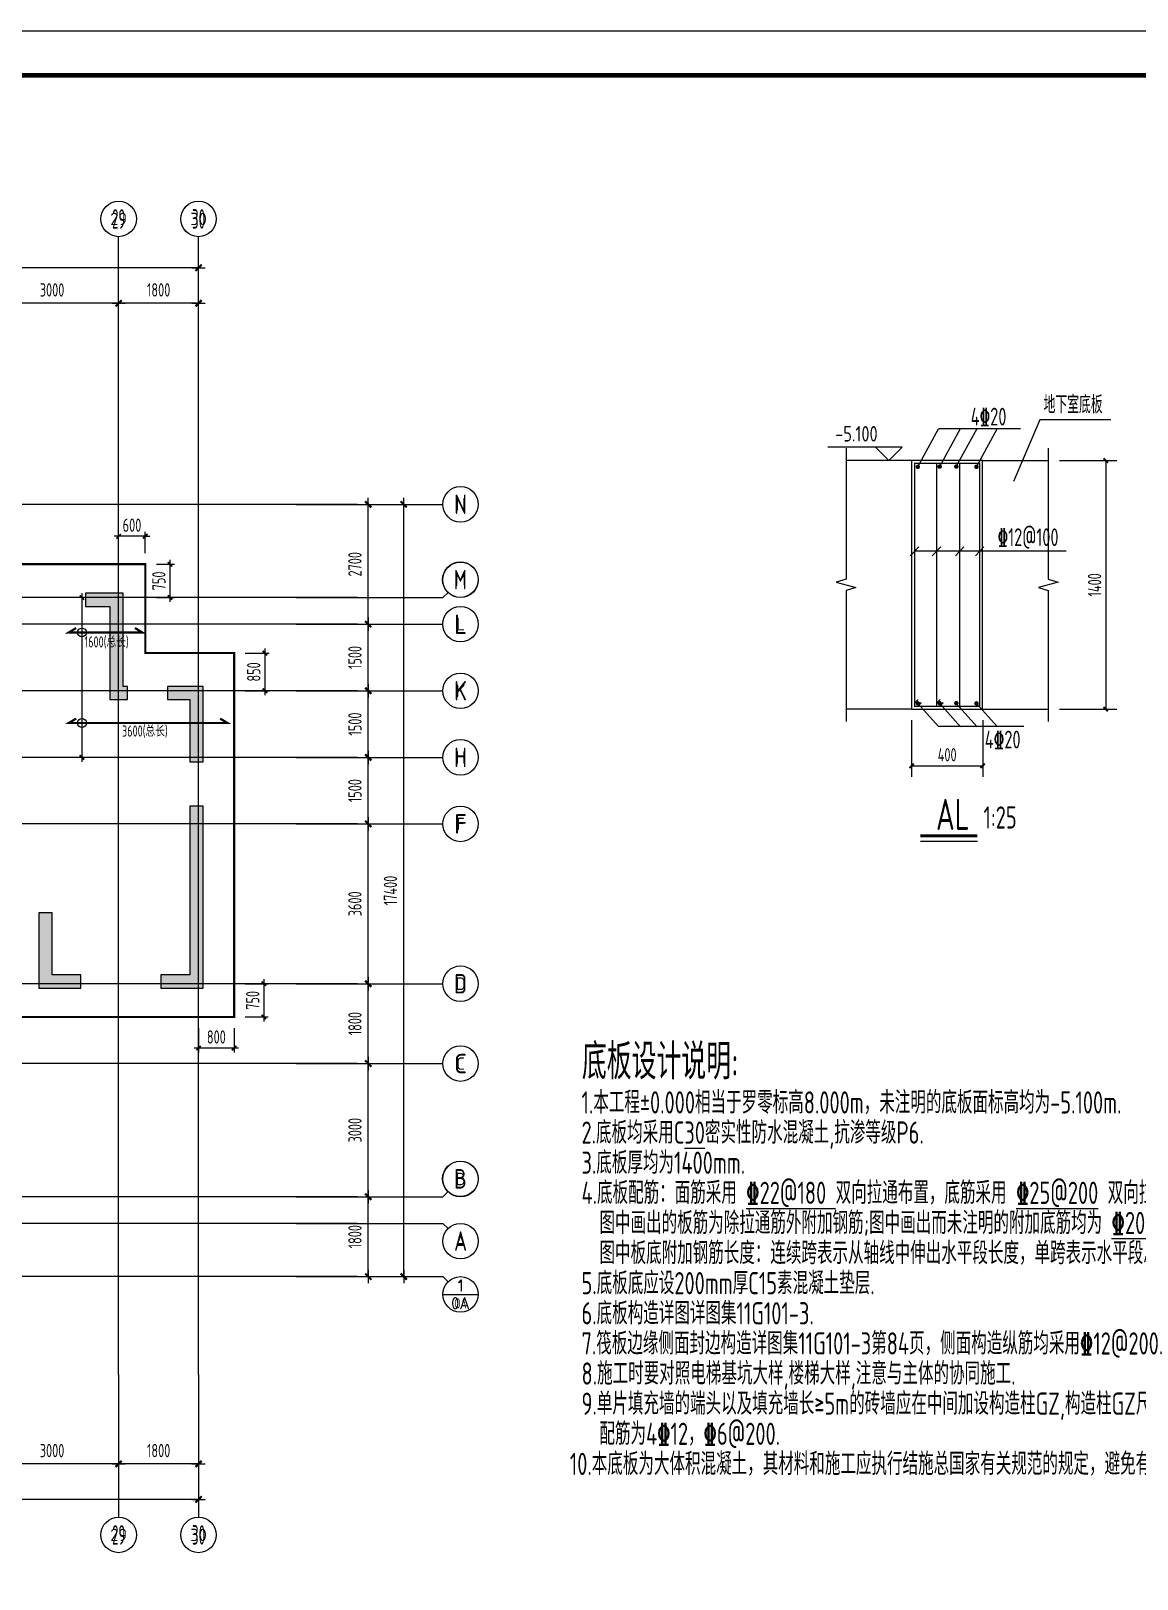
# Model space of a CAD drawing. Extents: x 627893 to 789462, y -407363 to 145317.
# Drawn here: x 703830 to 728744, y -223976 to -189097 of the extents above; entities that cross this region are included whole.
import ezdxf
from ezdxf.enums import TextEntityAlignment as Align

# ---------------------------------------------------------------- set-up
doc = ezdxf.new("R2010")
doc.units = 0
doc.header["$LTSCALE"] = 100
doc.layers.get('0').update_dxf_attribs({"linetype": 'CONTINUOUS'})
doc.layers.get('Defpoints').update_dxf_attribs({"linetype": 'CONTINUOUS'})
for name, color, linetype in [('1508', 2, 'CONTINUOUS'), ('AXIS', 3, 'CONTINUOUS'), ('AXIS_TEXT', 7, 'CONTINUOUS'), ('DIM', 3, 'CONTINUOUS'), ('dote', 253, 'CONTINUOUS'), ('dtq', 7, 'CONTINUOUS'), ('HATCH', 254, 'CONTINUOUS'), ('LINE', 3, 'CONTINUOUS'), ('TEXT', 2, 'CONTINUOUS'), ('THIN', 7, 'CONTINUOUS'), ('tk', 7, 'CONTINUOUS'), ('底板钢筋2', 30, 'CONTINUOUS'), ('支座钢筋标注', 173, 'CONTINUOUS'), ('板底钢筋', 24, 'CONTINUOUS'), ('砼墙', 3, 'CONTINUOUS')]:
    doc.layers.add(name, color=color, linetype=linetype)
doc.layers.add('REIN', color=6, linetype='CONTINUOUS', lineweight=18)
doc.styles.add('_TCH_AXIS', font='tssdeng.shx', dxfattribs={"width": 0.7, "bigfont": 'tssdchn.shx'})
doc.styles.add('CADReader_TextStyle', font='tssdeng.shx', dxfattribs={"height": 0.2, "bigfont": 'gbcbig.shx'})
doc.styles.add('COMPLEX', font='tssdeng.shx', dxfattribs={"width": 0.7, "bigfont": 'tssdchn.shx'})
doc.styles.add('dim_font', font='tssdeng.shx', dxfattribs={"width": 0.7, "bigfont": 'tssdchn.shx'})
doc.styles.add('Jgcad-DIM', font='tssdeng.shx', dxfattribs={"width": 0.7, "bigfont": 'tssdchn.shx'})
doc.styles.get("Standard").update_dxf_attribs({"font": 'tssdeng.shx', "width": 0.7, "bigfont": 'tssdchn.shx'})
doc.styles.add('TSSD_Dimension', font='Tssdeng.shx', dxfattribs={"width": 0.7, "bigfont": 'tssdchn.shx'})
doc.styles.add('TSSD_Num', font='Tssdeng.shx', dxfattribs={"width": 0.7, "bigfont": 'hztxt.shx'})
doc.styles.add('tssd_rein', font='tssdeng.shx', dxfattribs={"width": 0.7, "bigfont": 'hztxt.shx'})
doc.dimstyles.new('DIMN', dxfattribs={"dimtxt": 300, "dimasz": 1, "dimexe": 250, "dimexo": 300, "dimgap": 150, "dimtad": 1, "dimdec": 0, "dimzin": 0, "dimdsep": 46, "dimtxsty": 'dim_font', "dimblk": '_DIMX', "dimcen": 0.09, "dimclrt": 7, "dimadec": 0, "dimazin": 0, "dimtfac": 1, "dimtdec": 0, "dimtix": 1, "dimtmove": 2, "dimatfit": 3, "dimldrblk": '_DIMX', "dimfxl": 250, "dimtolj": 1, "dimtzin": 0, "dimarcsym": 0})
doc.dimstyles.new('TSSD_100_100', dxfattribs={"dimtxt": 300, "dimasz": 100, "dimexe": 100, "dimexo": 250, "dimgap": 100, "dimtad": 1, "dimdec": 0, "dimzin": 0, "dimdsep": 46, "dimtxsty": 'TSSD_Dimension', "dimblk": 'ARCHTICK', "dimcen": 0, "dimdle": 100, "dimclrt": 7, "dimadec": 0, "dimazin": 0, "dimtfac": 1, "dimtdec": 0, "dimtix": 1, "dimtmove": 2, "dimatfit": 3, "dimfxl": 1, "dimtolj": 1, "dimtzin": 0, "dimarcsym": 0})
doc.dimstyles.new('TSSD_25_100', dxfattribs={"dimtxt": 300, "dimasz": 100, "dimexe": 250, "dimexo": 250, "dimgap": 100, "dimtad": 1, "dimdec": 0, "dimlfac": 0.25, "dimzin": 0, "dimdsep": 46, "dimtxsty": 'Jgcad-DIM', "dimblk": '_DIMX', "dimblk1": 'ARCHTICK', "dimblk2": 'ARCHTICK', "dimsah": 1, "dimcen": 0.09, "dimclre": 7, "dimclrt": 1, "dimadec": 3, "dimazin": 0, "dimtfac": 1, "dimtdec": 0, "dimtix": 1, "dimtmove": 2, "dimatfit": 3, "dimldrblk": '_DIMX', "dimfxl": 1, "dimtolj": 1, "dimtzin": 0, "dimarcsym": 0})

# ---------------------------------------------------------------- blocks, each defined once
blk = doc.blocks.new('_DIMX')
blk.add_line((-150, 0), (150, 0))
at = {"const_width": 50}
blk.add_lwpolyline([(-70, -70), (70, 70)], dxfattribs=at)
blk = doc.blocks.new('*D543')
at = {"layer": 'AXIS', "color": 0, "lineweight": -2}
for p, q in [((668505, -219669), (668505, -222432)), ((707605, -219669), (707605, -222432)), ((707604, -222182), (668506, -222182))]:
    blk.add_line(p, q, dxfattribs=at)
at = {"layer": 'Defpoints', "color": 0}
for p in [(668505, -219369), (707605, -219369), (668505, -222182)]:
    blk.add_point(p, dxfattribs=at)
at = {"layer": 'AXIS', "color": 0, "lineweight": -2, "rotation": 180}
blk.add_blockref('_DIMX', (668505, -222182), dxfattribs=at)
at = {"layer": 'AXIS', "color": 0, "lineweight": -2}
blk.add_blockref('_DIMX', (707605, -222182), dxfattribs=at)
at = {"layer": 'AXIS', "color": 7, "insert": (688055, -221882), "char_height": 300, "attachment_point": 5, "style": 'dim_font'}
blk.add_mtext('\\A1;39100', dxfattribs=at)
blk = doc.blocks.new('*D544')
at = {"layer": 'AXIS', "color": 0, "lineweight": -2}
for p, q in [((705805, -219669), (705805, -221632)), ((707605, -219669), (707605, -221632)), ((707604, -221382), (705806, -221382))]:
    blk.add_line(p, q, dxfattribs=at)
at = {"layer": 'Defpoints', "color": 0}
for p in [(705805, -219369), (707605, -219369), (705805, -221382)]:
    blk.add_point(p, dxfattribs=at)
at = {"layer": 'AXIS', "color": 0, "lineweight": -2}
for p, rotation in [((705805, -221382), 180.0000000000018), ((707605, -221382), 1.838529328779259e-12)]:
    blk.add_blockref('_DIMX', p, dxfattribs=dict(at, rotation=rotation))
at = {"layer": 'AXIS', "color": 7, "insert": (706705, -221082), "char_height": 300, "attachment_point": 5, "style": 'dim_font'}
blk.add_mtext('\\A1;1800', dxfattribs=at)
blk = doc.blocks.new('*D545')
at = {"layer": 'AXIS', "color": 0, "lineweight": -2}
for p, q in [((702805, -219669), (702805, -221632)), ((705805, -219669), (705805, -221632)), ((705804, -221382), (702806, -221382))]:
    blk.add_line(p, q, dxfattribs=at)
at = {"layer": 'Defpoints', "color": 0}
for p in [(702805, -219369), (705805, -219369), (702805, -221382)]:
    blk.add_point(p, dxfattribs=at)
at = {"layer": 'AXIS', "color": 0, "lineweight": -2, "rotation": 180}
blk.add_blockref('_DIMX', (702805, -221382), dxfattribs=at)
at = {"layer": 'AXIS', "color": 0, "lineweight": -2}
blk.add_blockref('_DIMX', (705805, -221382), dxfattribs=at)
at = {"layer": 'AXIS', "color": 7, "insert": (704305, -221082), "char_height": 300, "attachment_point": 5, "style": 'dim_font'}
blk.add_mtext('\\A1;3000', dxfattribs=at)
blk = doc.blocks.new('*D556')
at = {"layer": 'AXIS', "color": 0, "lineweight": -2}
for p, q in [((668505, -195625), (668505, -194182)), ((707605, -195625), (707605, -194182)), ((707604, -194432), (668506, -194432))]:
    blk.add_line(p, q, dxfattribs=at)
at = {"layer": 'Defpoints', "color": 0}
for p in [(668505, -194432), (668505, -195925), (707605, -195925)]:
    blk.add_point(p, dxfattribs=at)
at = {"layer": 'AXIS', "color": 0, "lineweight": -2, "rotation": 180}
blk.add_blockref('_DIMX', (668505, -194432), dxfattribs=at)
at = {"layer": 'AXIS', "color": 0, "lineweight": -2}
blk.add_blockref('_DIMX', (707605, -194432), dxfattribs=at)
at = {"layer": 'AXIS', "color": 7, "insert": (688055, -194132), "char_height": 300, "attachment_point": 5, "style": 'dim_font'}
blk.add_mtext('\\A1;39100', dxfattribs=at)
blk = doc.blocks.new('*D557')
at = {"layer": 'AXIS', "color": 0, "lineweight": -2}
for p, q in [((705805, -195625), (705805, -194982)), ((707604, -195232), (705806, -195232)), ((707605, -195625), (707605, -194982))]:
    blk.add_line(p, q, dxfattribs=at)
at = {"layer": 'Defpoints', "color": 0}
for p in [(705805, -195232), (705805, -195925), (707605, -195925)]:
    blk.add_point(p, dxfattribs=at)
at = {"layer": 'AXIS', "color": 0, "lineweight": -2, "rotation": 180}
blk.add_blockref('_DIMX', (705805, -195232), dxfattribs=at)
at = {"layer": 'AXIS', "color": 0, "lineweight": -2}
blk.add_blockref('_DIMX', (707605, -195232), dxfattribs=at)
at = {"layer": 'AXIS', "color": 7, "insert": (706705, -194932), "char_height": 300, "attachment_point": 5, "style": 'dim_font'}
blk.add_mtext('\\A1;1800', dxfattribs=at)
blk = doc.blocks.new('*D558')
at = {"layer": 'AXIS', "color": 0, "lineweight": -2}
for p, q in [((702805, -195625), (702805, -194982)), ((705804, -195232), (702806, -195232)), ((705805, -195625), (705805, -194982))]:
    blk.add_line(p, q, dxfattribs=at)
at = {"layer": 'Defpoints', "color": 0}
for p in [(702805, -195232), (702805, -195925), (705805, -195925)]:
    blk.add_point(p, dxfattribs=at)
at = {"layer": 'AXIS', "color": 0, "lineweight": -2, "rotation": 180}
blk.add_blockref('_DIMX', (702805, -195232), dxfattribs=at)
at = {"layer": 'AXIS', "color": 0, "lineweight": -2}
blk.add_blockref('_DIMX', (705805, -195232), dxfattribs=at)
at = {"layer": 'AXIS', "color": 7, "insert": (704305, -194932), "char_height": 300, "attachment_point": 5, "style": 'dim_font'}
blk.add_mtext('\\A1;3000', dxfattribs=at)
blk = doc.blocks.new('_ArchTick')
at = {"color": 0, "linetype": 'ByBlock', "const_width": 0.4}
blk.add_lwpolyline([(-0.5, -0.5), (0.5, 0.5)], dxfattribs=at)
blk = doc.blocks.new('*D601')
at = {"layer": 'Defpoints', "color": 0}
for p in [(705492, -201863), (704977, -205463), (705492, -205463)]:
    blk.add_point(p, dxfattribs=at)
at = {"layer": '底板钢筋2', "color": 0, "lineweight": -2}
for p, q in [((705242, -201863), (704877, -201863)), ((704977, -201763), (704977, -205563)), ((705242, -205463), (704877, -205463))]:
    blk.add_line(p, q, dxfattribs=at)
at = {"layer": '底板钢筋2', "color": 0, "lineweight": -2, "xscale": 100, "yscale": 100, "zscale": 100}
for p, rotation in [((704977, -201863), 90), ((704977, -205463), 270)]:
    blk.add_blockref('_ArchTick', p, dxfattribs=dict(at, rotation=rotation))
blk = doc.blocks.new('*D621')
at = {"layer": '1508', "color": 0, "lineweight": -2}
for p, q in [((707605, -211563), (707605, -212113)), ((708405, -211563), (708405, -212113)), ((708505, -212013), (707505, -212013))]:
    blk.add_line(p, q, dxfattribs=at)
at = {"layer": 'Defpoints', "color": 0}
for p in [(707605, -211313), (708405, -211313), (707605, -212013)]:
    blk.add_point(p, dxfattribs=at)
at = {"layer": '1508', "color": 0, "lineweight": -2, "xscale": 100, "yscale": 100, "zscale": 100, "rotation": 180}
blk.add_blockref('_ArchTick', (707605, -212013), dxfattribs=at)
at = {"layer": '1508', "color": 0, "lineweight": -2, "xscale": 100, "yscale": 100, "zscale": 100}
blk.add_blockref('_ArchTick', (708405, -212013), dxfattribs=at)
at = {"layer": '1508', "color": 7, "insert": (708005, -211763), "char_height": 300, "attachment_point": 5, "style": 'TSSD_Dimension'}
blk.add_mtext('\\A1;800', dxfattribs=at)
blk = doc.blocks.new('*D622')
at = {"layer": '1508', "color": 0, "lineweight": -2}
for p, q in [((708655, -210563), (709175, -210563)), ((709075, -210463), (709075, -211413)), ((708655, -211313), (709175, -211313))]:
    blk.add_line(p, q, dxfattribs=at)
at = {"layer": 'Defpoints', "color": 0}
for p in [(708405, -210563), (708405, -211313), (709075, -211313)]:
    blk.add_point(p, dxfattribs=at)
at = {"layer": '1508', "color": 0, "lineweight": -2, "xscale": 100, "yscale": 100, "zscale": 100}
for p, rotation in [((709075, -210563), 90), ((709075, -211313), 270)]:
    blk.add_blockref('_ArchTick', p, dxfattribs=dict(at, rotation=rotation))
at = {"layer": '1508', "color": 7, "insert": (708825, -210938), "char_height": 300, "attachment_point": 5, "rotation": 90, "style": 'TSSD_Dimension'}
blk.add_mtext('\\A1;750', dxfattribs=at)
blk = doc.blocks.new('*D623')
at = {"layer": '1508', "color": 0, "lineweight": -2}
for p, q in [((708655, -203113), (709198, -203113)), ((709098, -203013), (709098, -204063)), ((708655, -203963), (709198, -203963))]:
    blk.add_line(p, q, dxfattribs=at)
at = {"layer": 'Defpoints', "color": 0}
for p in [(708405, -203113), (708405, -203963), (709098, -203963)]:
    blk.add_point(p, dxfattribs=at)
at = {"layer": '1508', "color": 0, "lineweight": -2, "xscale": 100, "yscale": 100, "zscale": 100}
for p, rotation in [((709098, -203113), 90), ((709098, -203963), 270)]:
    blk.add_blockref('_ArchTick', p, dxfattribs=dict(at, rotation=rotation))
at = {"layer": '1508', "color": 7, "insert": (708848, -203538), "char_height": 300, "attachment_point": 5, "rotation": 90, "style": 'TSSD_Dimension'}
blk.add_mtext('\\A1;850', dxfattribs=at)
blk = doc.blocks.new('*D624')
at = {"layer": '1508', "color": 0, "lineweight": -2}
for p, q in [((705805, -200482), (705705, -200482)), ((705805, -200863), (705805, -200382)), ((706405, -200482), (705805, -200482)), ((706405, -200863), (706405, -200382)), ((706405, -200482), (706505, -200482))]:
    blk.add_line(p, q, dxfattribs=at)
at = {"layer": 'Defpoints', "color": 0}
for p in [(705805, -200482), (705805, -201113), (706405, -201113)]:
    blk.add_point(p, dxfattribs=at)
at = {"layer": '1508', "color": 0, "lineweight": -2, "xscale": 100, "yscale": 100, "zscale": 100}
blk.add_blockref('_ArchTick', (705805, -200482), dxfattribs=at)
at = {"layer": '1508', "color": 0, "lineweight": -2, "xscale": 100, "yscale": 100, "zscale": 100, "rotation": 180}
blk.add_blockref('_ArchTick', (706405, -200482), dxfattribs=at)
at = {"layer": '1508', "color": 7, "insert": (706105, -200232), "char_height": 300, "attachment_point": 5, "style": 'TSSD_Dimension'}
blk.add_mtext('\\A1;600', dxfattribs=at)
blk = doc.blocks.new('*D625')
at = {"layer": '1508', "color": 0, "lineweight": -2}
for p, q in [((706655, -201113), (707061, -201113)), ((706961, -201013), (706961, -201963)), ((706655, -201863), (707061, -201863))]:
    blk.add_line(p, q, dxfattribs=at)
at = {"layer": 'Defpoints', "color": 0}
for p in [(706405, -201113), (706405, -201863), (706961, -201863)]:
    blk.add_point(p, dxfattribs=at)
at = {"layer": '1508', "color": 0, "lineweight": -2, "xscale": 100, "yscale": 100, "zscale": 100}
for p, rotation in [((706961, -201113), 90), ((706961, -201863), 270)]:
    blk.add_blockref('_ArchTick', p, dxfattribs=dict(at, rotation=rotation))
at = {"layer": '1508', "color": 7, "insert": (706711, -201488), "char_height": 300, "attachment_point": 5, "rotation": 90, "style": 'TSSD_Dimension'}
blk.add_mtext('\\A1;750', dxfattribs=at)
blk = doc.blocks.new('*D660')
at = {"layer": 'Defpoints', "color": 0}
for p in [(723667, -204377), (725267, -204377), (725267, -205654)]:
    blk.add_point(p, dxfattribs=at)
at = {"layer": 'DIM', "color": 7, "lineweight": -2}
for p, q in [((723667, -204627), (723667, -205904)), ((725267, -204627), (725267, -205904))]:
    blk.add_line(p, q, dxfattribs=at)
at = {"layer": 'DIM', "color": 0, "lineweight": -2}
blk.add_line((723667, -205654), (725267, -205654), dxfattribs=at)
at = {"layer": 'DIM', "color": 0, "lineweight": -2, "xscale": 100, "yscale": 100, "zscale": 100, "rotation": 180}
blk.add_blockref('_ArchTick', (723667, -205654), dxfattribs=at)
at = {"layer": 'DIM', "color": 0, "lineweight": -2, "xscale": 100, "yscale": 100, "zscale": 100}
blk.add_blockref('_ArchTick', (725267, -205654), dxfattribs=at)
at = {"layer": 'DIM', "color": 1, "insert": (724467, -205404), "char_height": 300, "attachment_point": 5, "style": 'Jgcad-DIM'}
blk.add_mtext('\\A1;400', dxfattribs=at)
blk = doc.blocks.new('*D661')
at = {"layer": 'Defpoints', "color": 0}
for p in [(726744, -198777), (726744, -204377), (728038, -204377)]:
    blk.add_point(p, dxfattribs=at)
at = {"layer": 'DIM', "color": 7, "lineweight": -2}
for p, q in [((726994, -198777), (728288, -198777)), ((726994, -204377), (728288, -204377))]:
    blk.add_line(p, q, dxfattribs=at)
at = {"layer": 'DIM', "color": 0, "lineweight": -2}
blk.add_line((728038, -198777), (728038, -204377), dxfattribs=at)
at = {"layer": 'DIM', "color": 0, "lineweight": -2, "xscale": 100, "yscale": 100, "zscale": 100}
for p, rotation in [((728038, -198777), 90), ((728038, -204377), 270)]:
    blk.add_blockref('_ArchTick', p, dxfattribs=dict(at, rotation=rotation))
at = {"layer": 'DIM', "color": 1, "insert": (727788, -201577), "char_height": 300, "attachment_point": 5, "rotation": 90, "style": 'Jgcad-DIM'}
blk.add_mtext('\\A1;1400', dxfattribs=at)
blk = doc.blocks.new('_AXISO')
blk.add_circle((0, 0), 0.5)
at = {"layer": 'AXIS_TEXT', "style": 'COMPLEX', "width": 1.041667}
blk.add_attdef('A', text='', height=0.56, dxfattribs=at).set_placement((-0.25, -0.28), (0.25, -0.28), align=Align.FIT)
blk = doc.blocks.new('ts_idx')
at = {"color": 0, "linetype": 'ByBlock', "lineweight": -2}
blk.add_line((-0.5, 0), (0.5, 0), dxfattribs=at)
blk.add_circle((0, 0), 0.5, dxfattribs=at)
at = {"color": 0, "linetype": 'ByBlock', "lineweight": -2, "style": 'TSSD_Num', "width": 0.7}
for tag, p in [('1', (0, 0.25)), ('A', (0, -0.25))]:
    blk.add_attdef(tag, text='', height=0.286, dxfattribs=at).set_placement(p, align=Align.MIDDLE_CENTER)

msp = doc.modelspace()

# ---------------------------------------------------------------- hatches: boundary and pattern name
at = {"layer": 'HATCH'}
for points in [[(705054.7, -202063.1), (705604.7, -202063.1), (705604.7, -204163.1), (706004.7, -204163.1), (706004.7, -203863.1), (705904.7, -203863.1), (705904.7, -201763.1), (705054.7, -201763.1)], [(707404.7, -204163.1), (707404.7, -205563.1), (707704.7, -205563.1), (707704.7, -203863.1), (706904.7, -203863.1), (706904.7, -204163.1)], [(707404.7, -206563.1), (707404.7, -210363.1), (706754.7, -210363.1), (706754.7, -210663.1), (707704.7, -210663.1), (707704.7, -206563.1)], [(704004.7, -208963.1), (704004.7, -210663.1), (704954.7, -210663.1), (704954.7, -210363.1), (704304.7, -210363.1), (704304.7, -208963.1)]]:
    msp.add_hatch(color=256, dxfattribs=at).paths.add_polyline_path(points)

# ---------------------------------------------------------------- linework, layer by layer
for p, q in [((723806.3, -198917.3), (724273.1, -198062.3)), ((726119.9, -198062.3), (724273.1, -198062.3)), ((724298.2, -198912.7), (724765.1, -198057.7)), ((724673.5, -198912.7), (725140.3, -198057.7)), ((725126.5, -198917.3), (725593.3, -198062.3)), ((723637.1, -200920.8), (723826, -200716.7)), ((727147.2, -200818.7), (723731.5, -200818.7)), ((724132.8, -200920.8), (724321.7, -200716.7)), ((724653.9, -200920.8), (724842.8, -200716.7)), ((725107.1, -200920.8), (725296, -200716.7)), ((723806.3, -204246.7), (724273.1, -204768.1)), ((724298.2, -204251.3), (724765.1, -204772.7)), ((724673.5, -204251.3), (725140.3, -204772.7)), ((725126.5, -204246.7), (725593.3, -204768.1)), ((726197.4, -204768.1), (724273.1, -204768.1)), ((723865.7, -207351.3), (725146.8, -207351.3))]:
    msp.add_line(p, q)
at = {"const_width": 65}
msp.add_lwpolyline([(723865.7, -207231.3), (725146.8, -207231.3)], dxfattribs=at)
at = {"layer": '1508', "const_width": 50, "elevation": 0}
msp.add_lwpolyline([(698204.7, -211313.1), (708404.7, -211313.1), (708404.7, -203113.1), (706404.7, -203113.1), (706404.7, -201113.1), (697904.7, -201113.1)], dxfattribs=at)
at = {"layer": 'AXIS'}
for p, q in [((705804.7, -196074.9), (705804.7, -193732.4)), ((707604.7, -196074.9), (707604.7, -193732.4)), ((709800.9, -199763.1), (713106.5, -199763.1)), ((709800.9, -201863.1), (713106.5, -201863.1)), ((713223.7, -201746), (713106.5, -201863.1)), ((709800.9, -202463.1), (713106.5, -202463.1)), ((709800.9, -203963.1), (713106.5, -203963.1)), ((709800.9, -205463.1), (713106.5, -205463.1)), ((709800.9, -206963.1), (713106.5, -206963.1)), ((709800.9, -210563.1), (713106.5, -210563.1)), ((709800.9, -212363.1), (713106.5, -212363.1)), ((709800.9, -215363.1), (713106.5, -215363.1)), ((713223.7, -215246), (713106.5, -215363.1)), ((709800.9, -215963.1), (713106.5, -215963.1)), ((713223.7, -216080.3), (713106.5, -215963.1)), ((709800.9, -217163.1), (713106.5, -217163.1)), ((713223.7, -217280.3), (713106.5, -217163.1)), ((705804.7, -219368.5), (705804.7, -222582)), ((707604.7, -219368.5), (707604.7, -222582))]:
    msp.add_line(p, q, dxfattribs=at)
at = {"layer": 'AXIS', "linetype": 'Continuous'}
msp.add_lwpolyline([(713106.5, -217563.1), (713906.5, -217563.1)], dxfattribs=at)
for centre in [(705804.7, -193332.4), (707604.7, -193332.4), (713506.5, -199763.1), (713506.5, -201463.1), (713506.5, -202463.1), (713506.5, -203963.1), (713506.5, -205463.1), (713506.5, -206963.1), (713506.5, -210563.1), (713506.5, -212363.1), (713506.5, -214963.1), (713506.5, -216363.1), (713506.5, -217563.1), (705804.7, -222982), (707604.7, -222982)]:
    msp.add_circle(centre, 400, dxfattribs=at)
at = {"layer": 'dote', "ltscale": 10}
for p, q in [((705804.7, -219368.5), (705804.7, -195849.7)), ((707604.7, -219368.5), (707604.7, -195849.7)), ((711184.9, -199763.1), (664723.4, -199763.1)), ((711184.9, -201863.1), (664723.4, -201863.1)), ((711184.9, -202463.1), (664723.4, -202463.1)), ((711184.9, -203963.1), (664723.4, -203963.1)), ((711184.9, -205463.1), (664723.4, -205463.1)), ((711184.9, -206963.1), (664723.4, -206963.1)), ((711184.9, -210563.1), (664723.4, -210563.1)), ((711184.9, -212363.1), (664723.4, -212363.1)), ((711184.9, -215363.1), (664723.4, -215363.1)), ((711184.9, -215963.1), (664723.4, -215963.1)), ((711184.9, -217163.1), (664723.4, -217163.1))]:
    msp.add_line(p, q, dxfattribs=at)
at = {"layer": 'dtq'}
msp.add_line((728153.2, -197860.5), (726554.6, -197860.5), dxfattribs=at)
at = {"layer": 'LINE'}
for p, q in [((723455.3, -198476.9), (721778.6, -198476.9)), ((722855.3, -198476.9), (723155.3, -198776.9)), ((723455.3, -198476.9), (723155.3, -198776.9))]:
    msp.add_line(p, q, dxfattribs=at)
at = {"layer": 'REIN', "const_width": 30}
for points in [[(723816.4, -204156.3), (723731.5, -204241.2), (723731.5, -204311.9), (725201.5, -204311.9), (725201.5, -198841.9), (723731.5, -198841.9), (723731.5, -204311.9), (723802.3, -204311.9), (723887.1, -204227)], [(724312.1, -204156.3), (724227.3, -204241.2), (724227.3, -204311.9), (724748.3, -204311.9), (724748.3, -198841.9), (724227.3, -198841.9), (724227.3, -204311.9), (724298, -204311.9), (724382.8, -204227)]]:
    msp.add_lwpolyline(points, dxfattribs=at)
at = {"layer": 'REIN', "const_width": 50}
for points in [[(723781.3, -198917.3, 1), (723831.3, -198917.3, 1)], [(724273.2, -198912.7, 1), (724323.2, -198912.7, 1)], [(724648.5, -198912.7, 1), (724698.5, -198912.7, 1)], [(725101.5, -198917.3, 1), (725151.5, -198917.3, 1)], [(723781.3, -204246.7, 1), (723831.3, -204246.7, 1)], [(724273.2, -204242.1, 1), (724323.2, -204242.1, 1)], [(724648.5, -204242.1, 1), (724698.5, -204242.1, 1)], [(725101.5, -204246.7, 1), (725151.5, -204246.7, 1)]]:
    msp.add_lwpolyline(points, format="xyb", close=True, dxfattribs=at)
at = {"layer": 'THIN'}
for p, q in [((726554.6, -197860.5), (725963.1, -199248.3)), ((723666.5, -198776.9), (722188.6, -198776.9)), ((725266.5, -198776.9), (726744.5, -198776.9)), ((723666.5, -204376.9), (722188.6, -204376.9)), ((725266.5, -204376.9), (726744.5, -204376.9))]:
    msp.add_line(p, q, dxfattribs=at)
for points in [[(722188.6, -198496.9), (722188.6, -201446.9), (721968.6, -201516.9), (722408.6, -201636.9), (722188.6, -201706.9), (722188.6, -204656.9)], [(726744.5, -198496.9), (726744.5, -201446.9), (726964.5, -201516.9), (726524.5, -201636.9), (726744.5, -201706.9), (726744.5, -204656.9)]]:
    msp.add_lwpolyline(points, dxfattribs=at)
msp.add_lwpolyline([(723666.5, -198776.9), (723666.5, -204376.9), (725266.5, -204376.9), (725266.5, -198776.9)], close=True, dxfattribs=at)
at = {"layer": 'tk', "color": 5}
msp.add_lwpolyline([(657905.8, -248497.4), (657905.8, -189097.4), (742005.8, -189097.4), (742005.8, -248497.4)], close=True, dxfattribs=at)
at = {"layer": 'tk', "const_width": 100}
msp.add_lwpolyline([(660405.8, -247497.4), (741005.8, -247497.4), (741005.8, -190097.4), (660405.8, -190097.4)], close=True, dxfattribs=at)
at = {"layer": '底板钢筋2'}
for centre in [(704977.5, -202649.2), (704977.5, -204689.6)]:
    msp.add_circle(centre, 100, dxfattribs=at)
at = {"layer": '板底钢筋', "const_width": 50, "elevation": 0}
for points in [[(706170.7, -202549.2), (706337.4, -202649.2), (704681.6, -202649.2), (704848.3, -202549.2)], [(708091.6, -204589.6), (708258.2, -204689.6), (704681.6, -204689.6), (704848.3, -204589.6)]]:
    msp.add_lwpolyline(points, dxfattribs=at)
at = {"layer": '砼墙', "elevation": 0}
for points in [[(705054.7, -202063.1), (705604.7, -202063.1), (705604.7, -204163.1), (706004.7, -204163.1), (706004.7, -203863.1), (705904.7, -203863.1), (705904.7, -201763.1), (705054.7, -201763.1)], [(707404.7, -204163.1), (707404.7, -205563.1), (707704.7, -205563.1), (707704.7, -203863.1), (706904.7, -203863.1), (706904.7, -204163.1)], [(707404.7, -206563.1), (707404.7, -210363.1), (706754.7, -210363.1), (706754.7, -210663.1), (707704.7, -210663.1), (707704.7, -206563.1)], [(704004.7, -208963.1), (704004.7, -210663.1), (704954.7, -210663.1), (704954.7, -210363.1), (704304.7, -210363.1), (704304.7, -208963.1)]]:
    msp.add_lwpolyline(points, close=True, dxfattribs=at)

# ---------------------------------------------------------------- block references
at = {"layer": 'AXIS'}
ref = msp.add_blockref('_AXISO', (705804.6, -193332.4), dxfattribs=dict(at, xscale=800, yscale=800, zscale=800))
ref.add_attrib('A', '29', dxfattribs={"layer": 'AXIS_TEXT', "height": 438.39, "style": '_TCH_AXIS', "width": 0.424242}).set_placement((705658.5, -193551.6), (705950.8, -193551.6), align=Align.FIT)
ref = msp.add_blockref('_AXISO', (707604.6, -193332.4), dxfattribs=dict(at, xscale=800, yscale=800, zscale=800))
ref.add_attrib('A', '30', dxfattribs={"layer": 'AXIS_TEXT', "height": 438.39, "style": '_TCH_AXIS', "width": 0.411765}).set_placement((707458.5, -193551.6), (707750.8, -193551.6), align=Align.FIT)
ref = msp.add_blockref('_AXISO', (713506.5, -199763.1), dxfattribs=dict(at, xscale=800, yscale=800, zscale=800))
ref.add_attrib('A', 'N', dxfattribs={"layer": 'AXIS_TEXT', "height": 438.4, "style": '_TCH_AXIS'}).set_placement((713360.4, -199982.3), (713652.6, -199982.3), align=Align.FIT)
ref = msp.add_blockref('_AXISO', (713502.2, -201458.9), dxfattribs=dict(at, xscale=800, yscale=800, zscale=800))
ref.add_attrib('A', 'M', dxfattribs={"layer": 'AXIS_TEXT', "height": 438.4, "style": '_TCH_AXIS', "width": 0.875}).set_placement((713356.1, -201678.1), (713648.4, -201678.1), align=Align.FIT)
ref = msp.add_blockref('_AXISO', (713506.5, -202463.1), dxfattribs=dict(at, xscale=800, yscale=800, zscale=800))
ref.add_attrib('A', 'L', dxfattribs={"layer": 'AXIS_TEXT', "height": 438.4, "style": '_TCH_AXIS', "width": 1.166667}).set_placement((713360.4, -202682.3), (713652.6, -202682.3), align=Align.FIT)
ref = msp.add_blockref('_AXISO', (713506.5, -203963.1), dxfattribs=dict(at, xscale=800, yscale=800, zscale=800))
ref.add_attrib('A', 'K', dxfattribs={"layer": 'AXIS_TEXT', "height": 438.4, "style": '_TCH_AXIS'}).set_placement((713360.4, -204182.3), (713652.6, -204182.3), align=Align.FIT)
ref = msp.add_blockref('_AXISO', (713506.5, -205463.1), dxfattribs=dict(at, xscale=800, yscale=800, zscale=800))
ref.add_attrib('A', 'H', dxfattribs={"layer": 'AXIS_TEXT', "height": 438.4, "style": '_TCH_AXIS'}).set_placement((713360.4, -205682.3), (713652.6, -205682.3), align=Align.FIT)
ref = msp.add_blockref('_AXISO', (713506.5, -206963.1), dxfattribs=dict(at, xscale=800, yscale=800, zscale=800))
ref.add_attrib('A', 'F', dxfattribs={"layer": 'AXIS_TEXT', "height": 438.4, "style": '_TCH_AXIS', "width": 1.076923}).set_placement((713360.4, -207182.3), (713652.6, -207182.3), align=Align.FIT)
ref = msp.add_blockref('_AXISO', (713506.5, -210563.1), dxfattribs=dict(at, xscale=800, yscale=800, zscale=800))
ref.add_attrib('A', 'D', dxfattribs={"layer": 'AXIS_TEXT', "height": 438.4, "style": '_TCH_AXIS'}).set_placement((713360.4, -210782.3), (713652.6, -210782.3), align=Align.FIT)
ref = msp.add_blockref('_AXISO', (713506.5, -212363.1), dxfattribs=dict(at, xscale=800, yscale=800, zscale=800))
ref.add_attrib('A', 'C', dxfattribs={"layer": 'AXIS_TEXT', "height": 438.4, "style": '_TCH_AXIS', "width": 0.933333}).set_placement((713360.4, -212582.3), (713652.6, -212582.3), align=Align.FIT)
ref = msp.add_blockref('_AXISO', (713502.2, -214958.9), dxfattribs=dict(at, xscale=800, yscale=800, zscale=800))
ref.add_attrib('A', 'B', dxfattribs={"layer": 'AXIS_TEXT', "height": 438.4, "style": '_TCH_AXIS'}).set_placement((713356.1, -215178.1), (713648.4, -215178.1), align=Align.FIT)
ref = msp.add_blockref('_AXISO', (713506.5, -216363.1), dxfattribs=dict(at, xscale=800, yscale=800, zscale=800))
ref.add_attrib('A', 'A', dxfattribs={"layer": 'AXIS_TEXT', "height": 438.4, "style": '_TCH_AXIS', "width": 0.875}).set_placement((713360.4, -216582.3), (713652.6, -216582.3), align=Align.FIT)
ref = msp.add_blockref('ts_idx', (713506.5, -217563.1), dxfattribs=dict(at, xscale=800, yscale=800, zscale=800))
ref.add_attrib('1', '1', dxfattribs={"layer": 'THIN', "height": 228.6, "style": 'TSSD_Num', "width": 0.7}).set_placement((713506.5, -217363.1), align=Align.MIDDLE_CENTER)
ref.add_attrib('10', 'OA', dxfattribs={"layer": 'THIN', "height": 228.57, "style": 'TSSD_Num', "width": 0.7}).set_placement((713506.5, -217763.1), align=Align.MIDDLE_CENTER)
ref = msp.add_blockref('_AXISO', (705804.7, -222982), dxfattribs=dict(at, xscale=800, yscale=800, zscale=800))
ref.add_attrib('A', '29', dxfattribs={"layer": 'AXIS_TEXT', "height": 438.39, "style": '_TCH_AXIS', "width": 0.424242}).set_placement((705658.5, -223201.2), (705950.8, -223201.2), align=Align.FIT)
ref = msp.add_blockref('_AXISO', (707604.7, -222982), dxfattribs=dict(at, xscale=800, yscale=800, zscale=800))
ref.add_attrib('A', '30', dxfattribs={"layer": 'AXIS_TEXT', "height": 438.39, "style": '_TCH_AXIS', "width": 0.411765}).set_placement((707458.5, -223201.2), (707750.8, -223201.2), align=Align.FIT)

# ---------------------------------------------------------------- texts
at = {"width": 0.7}
for s, height, p in [('地下室底板', 400, (726639, -197714.6)), ('4%%13220', 400, (724996, -197986.2)), ('%%13212@100', 400, (725602.8, -200702.9)), ('4%%13220', 400, (725314.6, -205262)), ('AL', 700, (724216.5, -207098)), ('1:25', 500, (725284.8, -207067))]:
    msp.add_text(s, height=height, dxfattribs=at).set_placement(p)
at = {"layer": 'AXIS', "color": 7, "style": 'CADReader_TextStyle'}
for s, p in [('29', (705804.7, -193332.4)), ('30', (707604.7, -193332.4)), ('N', (713506.5, -199763.1)), ('M', (713506.5, -201463.1)), ('L', (713506.5, -202463.1)), ('K', (713506.5, -203963.1)), ('H', (713506.5, -205463.1)), ('F', (713506.5, -206963.1)), ('D', (713506.5, -210563.1)), ('C', (713506.5, -212363.1)), ('B', (713506.5, -214963.1)), ('A', (713506.5, -216363.1)), ('1', (713506.5, -217363.1)), ('0A', (713506.5, -217763.1)), ('29', (705804.7, -222982)), ('30', (707604.7, -222982))]:
    msp.add_text(s, height=280, dxfattribs=at).set_placement(p, align=Align.MIDDLE)
at = {"layer": 'LINE', "width": 0.8}
msp.add_text('-5.100', height=350, dxfattribs=at).set_placement((721946.7, -198347.9))
at = {"layer": 'TEXT', "color": 100, "style": 'tssd_rein', "width": 0.7}
for s, height, p in [('底板设计说明:', 800, (716238.9, -212717.8)), ('1.本工程%%P0.000相当于罗零标高8.000m，未注明的底板面标高均为-5.100m.', 500, (716230.9, -213488.2)), ('2.底板均采用C%%U30%%U密实性防水混凝土,抗渗等级P6.', 500, (716230.9, -214166.8)), ('3.底板厚均为1400mm.', 500, (716230.9, -214845.5)), ('4.底板配筋：面筋采用 %%U%%13222@180 %%U双向拉通布置，底筋采用 %%U%%13225@200%%U 双向拉通布置；', 500, (716230.9, -215524.1)), ('图中画出的板筋为除拉通筋外附加钢筋;图中画出而未注明的附加底筋均为 %%U%%13220@400 %%U.', 500, (716634.7, -216202.7)), ('图中板底附加钢筋长度：连续跨表示从轴线中伸出水平段长度，单跨表示水平段总长 .', 500, (716634.7, -216881.4)), ('5.底板底应设200mm厚C15素混凝土垫层.', 500, (716230.9, -217560)), ('6.底板构造详图详图集11G101-3.', 500, (716230.9, -218238.6)), ('7.筏板边缘侧面封边构造详图集11G101-3第84页，侧面构造纵筋均采用%%13212@200.', 500, (716230.9, -218917.3)), ('8.施工时要对照电梯基坑大样,楼梯大样,注意与主体的协同施工.', 500, (716230.9, -219595.9)), ('9.单片填充墙的端头以及填充墙长%%1475m的砖墙应在中间加设构造柱GZ,构造柱GZ尺寸为:墙宽X200，', 500, (716230.9, -220274.6)), ('配筋为4%%13212，%%1326@200.', 500, (716634.7, -220953.2)), ('10.本底板为大体积混凝土，其材料和施工应执行结施总国家有关规范的规定，避免有害裂缝的产生.', 500, (715967.7, -221631.8))]:
    msp.add_text(s, height=height, dxfattribs=at).set_placement(p)
at = {"layer": '支座钢筋标注', "color": 6, "width": 0.7}
for s, p in [('1600(总长)', (705034.3, -202986.3)), ('3600(总长)', (705879.4, -204995.5, 0))]:
    msp.add_text(s, height=250, dxfattribs=at).set_placement(p)

# ---------------------------------------------------------------- dimensions: what is measured, and where the dimension line sits
at = {"layer": '1508'}
for base, p1, p2, angle, picture, middle in [((705804.7, -200482.3), (706404.7, -201113.1), (705804.7, -201113.1), 180, '*D624', (706104.7, -200232.3)), ((706960.8, -201863.1), (706404.7, -201113.1), (706404.7, -201863.1), 90, '*D625', (706710.8, -201488.1)), ((709098.3, -203963.1), (708404.7, -203113.1), (708404.7, -203963.1), 90, '*D623', (708848.3, -203538.1)), ((709074.9, -211313.1), (708404.7, -210563.1), (708404.7, -211313.1), 90, '*D622', (708824.9, -210938.1)), ((707604.7, -212013), (708404.7, -211313.1), (707604.7, -211313.1), 180, '*D621', (708004.7, -211763))]:
    dim = msp.add_linear_dim(base=base, p1=p1, p2=p2, angle=angle, dimstyle='TSSD_100_100', dxfattribs=at)
    dim.commit()
    dim.dimension.update_dxf_attribs({"geometry": picture, "text_midpoint": middle})
at = {"layer": 'AXIS'}
for p1, p2, distance, picture, middle in [((707604.7, -195924.9), (668504.7, -195924.9), -1492.5, '*D556', (688054.7, -194132.4)), ((705804.7, -195924.9), (702804.7, -195924.9), -692.5, '*D558', (704304.7, -194932.4)), ((707604.7, -195924.9), (705804.7, -195924.9), -692.5, '*D557', (706704.7, -194932.4)), ((707604.7, -219368.5), (668504.7, -219368.5), 2813.5, '*D543', (688054.7, -221882)), ((705804.7, -219368.5), (702804.7, -219368.5), 2013.5, '*D545', (704304.7, -221082)), ((707604.7, -219368.5), (705804.7, -219368.5), 2013.5, '*D544', (706704.7, -221082))]:
    dim = msp.add_aligned_dim(p1=p1, p2=p2, distance=distance, dimstyle='DIMN', dxfattribs=at)
    dim.commit()
    dim.dimension.update_dxf_attribs({"geometry": picture, "text_midpoint": middle})
for p1, p2, distance in [((709800.9, -217163.1), (709800.9, -199763.1), -2425.8), ((709800.9, -202463.1), (709800.9, -199763.1), -1625.8), ((709800.9, -203963.1), (709800.9, -202463.1), -1625.8), ((709800.9, -205463.1), (709800.9, -203963.1), -1625.8), ((709800.9, -206963.1), (709800.9, -205463.1), -1625.8), ((709800.9, -210563.1), (709800.9, -206963.1), -1625.8), ((709800.9, -212363.1), (709800.9, -210563.1), -1625.8), ((709800.9, -215363.1), (709800.9, -212363.1), -1625.8), ((709800.9, -217163.1), (709800.9, -215363.1), -1625.8)]:
    msp.add_aligned_dim(p1=p1, p2=p2, distance=distance, dimstyle='DIMN', dxfattribs=at).render()
at = {"layer": 'DIM'}
dim = msp.add_linear_dim(base=(728038.1, -204376.9), p1=(726744.5, -198776.9), p2=(726744.5, -204376.9), angle=90, dimstyle='TSSD_25_100', dxfattribs=at)
dim.commit()
dim.dimension.update_dxf_attribs({"geometry": '*D661', "text_midpoint": (727788.1, -201576.9)})
dim = msp.add_linear_dim(base=(725266.5, -205654.5), p1=(723666.5, -204376.9), p2=(725266.5, -204376.9), dimstyle='TSSD_25_100', dxfattribs=at)
dim.commit()
dim.dimension.update_dxf_attribs({"geometry": '*D660', "text_midpoint": (724466.5, -205404.5)})
at = {"layer": '底板钢筋2'}
dim = msp.add_linear_dim(base=(704977.5, -205463.1), p1=(705491.9, -201863.1), p2=(705491.9, -205463.1), angle=90, text=' ', dimstyle='TSSD_100_100', dxfattribs=at)
dim.commit()
dim.dimension.update_dxf_attribs({"geometry": '*D601', "text_midpoint": (704977.5, -203663.1)})

doc.saveas('drawing.dxf')
